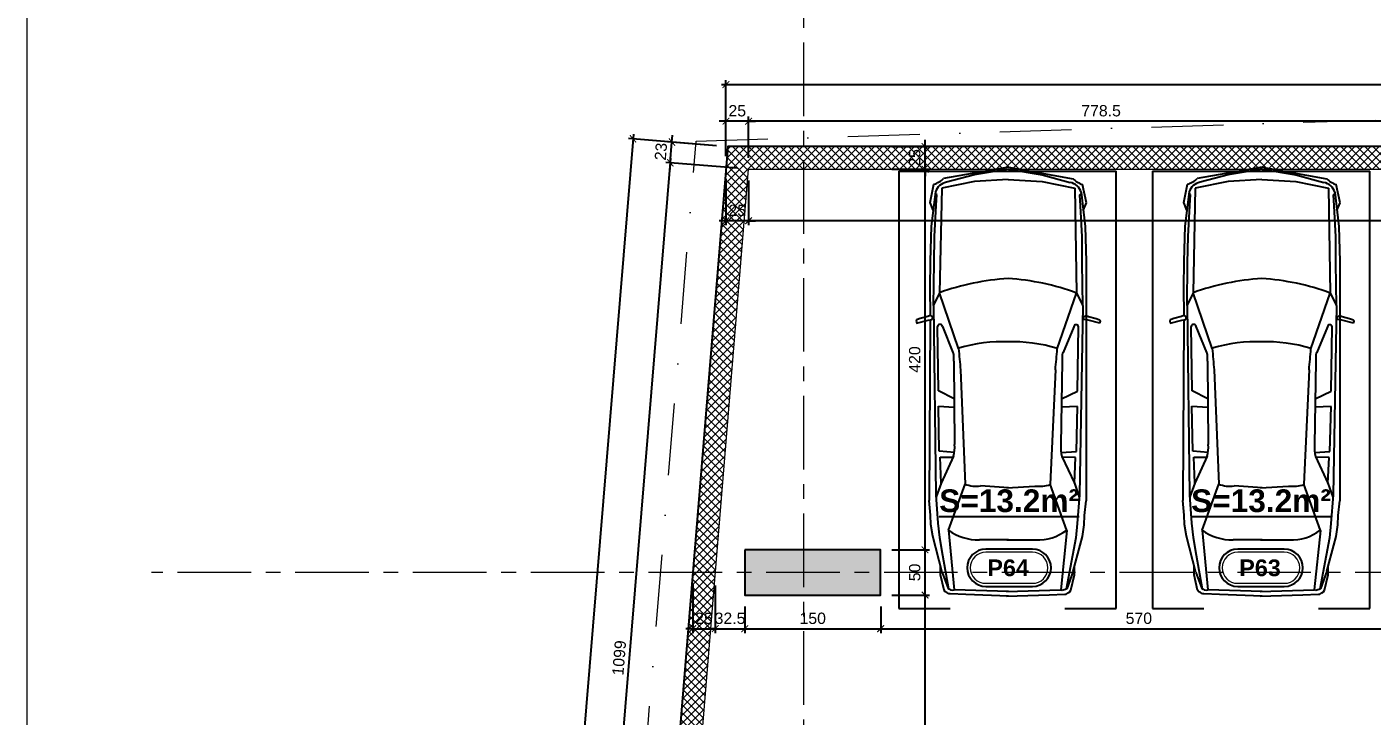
# Model space of a CAD drawing. Header units: centimetres. Extents: x 54080 to 59633, y -55119 to -48218.
# Drawn here: x 54080 to 55565, y -50156 to -49395 of the extents above; entities that cross this region are included whole.
import ezdxf
from ezdxf.enums import TextEntityAlignment as Align

# ---------------------------------------------------------------- set-up
doc = ezdxf.new("R2010")
doc.units = ezdxf.units.CM
doc.header["$LTSCALE"] = 50
doc.header["$MEASUREMENT"] = 0
for name, pattern in [('AXES', [2, 1.25, -0.25, 0.25, -0.25]), ('CACHE', [0.375, 0.25, -0.125]), ('CONTINU', [0]), ('Dot & Dashed', [335.138881, 158.75, -88.194444, 0, -88.194437])]:
    doc.linetypes.add(name, pattern=pattern)
doc.layers.get('0').update_dxf_attribs({"color": 8})
for name, color, linetype in [('AXES', 10, 'AXES'), ('BETON COUPE', 3, 'CONTINU'), ('BETON TRAME', 252, 'Continuous'), ('BORD', 5, 'Continuous'), ('COTE 50ème', 1, 'Continuous'), ('FINI', 251, 'Continuous'), ('PILIER', 7, 'Continuous'), ('TEXTE', 7, 'Continuous')]:
    doc.layers.add(name, color=color, linetype=linetype)
for name, color, linetype, lineweight in [('BETON CACHE', 4, 'CACHE', 5), ('BETON HACHURE', 253, 'Continuous', 13), ('MACONNERIE COUPE', 7, 'Continuous', 30)]:
    doc.layers.add(name, color=color, linetype=linetype, lineweight=lineweight)
doc.layers.add('FMULT', color=150, linetype='Continuous', plot=False)
doc.styles.add('BRMNAMES', font='swisseb.ttf', dxfattribs={"height": 20})
doc.styles.add('RS_TEXT_1.50', font='arial.ttf', dxfattribs={"height": 12.5})
doc.styles.add('RS_TXT_50', font='arial.ttf', dxfattribs={"height": 12.5})
doc.dimstyles.new('RS_50CM_LINEAIRE', dxfattribs={"dimscale": 5, "dimtxt": 12.5, "dimasz": 1.5, "dimexe": 1, "dimexo": 2.5, "dimgap": 1, "dimtad": 1, "dimdec": 1, "dimrnd": 0.5, "dimdsep": 46, "dimtxsty": 'RS_TXT_50', "dimblk1": 'ARCHTICK', "dimblk2": 'ARCHTICK', "dimsah": 1, "dimcen": 2.5, "dimdle": 1, "dimclrt": 4, "dimadec": 0, "dimazin": 2, "dimtfac": 1, "dimtdec": 1, "dimtix": 1, "dimtmove": 2, "dimatfit": 3, "dimfxl": 1, "dimtolj": 1, "dimtzin": 0, "dimarcsym": 0})

# ---------------------------------------------------------------- blocks, each defined once
blk = doc.blocks.new('A$C99aa3423')
at = {"layer": 'AXES', "lineweight": 5, "ltscale": 1.3}
for p, q in [((-1265, 1580), (-1265, -1500)), ((3195, 865), (-1985, 865))]:
    blk.add_line(p, q, dxfattribs=at)
blk = doc.blocks.new('_ArchTick')
at = {"color": 0, "linetype": 'ByBlock', "const_width": 0.15}
blk.add_lwpolyline([(-0.5, -0.5), (0.5, 0.5)], dxfattribs=at)
blk = doc.blocks.new('*D1088')
at = {"layer": 'COTE 50ème', "color": 0, "lineweight": -2, "ltscale": 0.5, "transparency": 16777216}
for p, q in [((55035.2, -50022.4), (55076.7, -50022.4)), ((55071.7, -50652.4), (55071.7, -50017.4)), ((55035.2, -50647.4), (55076.7, -50647.4))]:
    blk.add_line(p, q, dxfattribs=at)
at = {"layer": 'Defpoints', "color": 0, "ltscale": 0.5, "transparency": 16777216}
for p in [(55022.7, -50022.4), (55071.7, -50022.4), (55022.7, -50647.4)]:
    blk.add_point(p, dxfattribs=at)
at = {"layer": 'COTE 50ème', "color": 0, "lineweight": -2, "ltscale": 0.5, "transparency": 16777216, "xscale": 7.5, "yscale": 7.5, "zscale": 7.5}
for p, rotation in [((55071.7, -50022.4), 90), ((55071.7, -50647.4), 270)]:
    blk.add_blockref('_ArchTick', p, dxfattribs=dict(at, rotation=rotation))
at = {"layer": 'COTE 50ème', "color": 4, "ltscale": 0.5, "transparency": 16777216, "insert": (55060.3, -50334.9), "char_height": 12.5, "attachment_point": 5, "rotation": 90, "style": 'RS_TXT_50'}
blk.add_mtext('\\A1;625', dxfattribs=at)
blk = doc.blocks.new('*D1089')
at = {"layer": 'COTE 50ème', "color": 0, "lineweight": -2, "ltscale": 0.5, "transparency": 16777216}
for p, q in [((55071.7, -50027.4), (55071.7, -49967.4)), ((55035.2, -49972.4), (55076.7, -49972.4)), ((55035.2, -50022.4), (55076.7, -50022.4))]:
    blk.add_line(p, q, dxfattribs=at)
at = {"layer": 'Defpoints', "color": 0, "ltscale": 0.5, "transparency": 16777216}
for p in [(55022.7, -49972.4), (55071.7, -49972.4), (55022.7, -50022.4)]:
    blk.add_point(p, dxfattribs=at)
at = {"layer": 'COTE 50ème', "color": 0, "lineweight": -2, "ltscale": 0.5, "transparency": 16777216, "xscale": 7.5, "yscale": 7.5, "zscale": 7.5}
for p, rotation in [((55071.7, -49972.4), 90), ((55071.7, -50022.4), 270)]:
    blk.add_blockref('_ArchTick', p, dxfattribs=dict(at, rotation=rotation))
at = {"layer": 'COTE 50ème', "color": 4, "ltscale": 0.5, "transparency": 16777216, "insert": (55060.3, -49997.4), "char_height": 12.5, "attachment_point": 5, "rotation": 90, "style": 'RS_TXT_50'}
blk.add_mtext('\\A1;50', dxfattribs=at)
blk = doc.blocks.new('*D1090')
at = {"layer": 'COTE 50ème', "color": 0, "lineweight": -2, "ltscale": 0.5, "transparency": 16777216}
for p, q in [((55071.7, -49977.4), (55071.7, -49547.2)), ((55035.2, -49552.2), (55076.7, -49552.2)), ((55035.2, -49972.4), (55076.7, -49972.4))]:
    blk.add_line(p, q, dxfattribs=at)
at = {"layer": 'Defpoints', "color": 0, "ltscale": 0.5, "transparency": 16777216}
for p in [(55022.7, -49552.2), (55071.7, -49552.2), (55022.7, -49972.4)]:
    blk.add_point(p, dxfattribs=at)
at = {"layer": 'COTE 50ème', "color": 0, "lineweight": -2, "ltscale": 0.5, "transparency": 16777216, "xscale": 7.5, "yscale": 7.5, "zscale": 7.5}
for p, rotation in [((55071.7, -49552.2), 90), ((55071.7, -49972.4), 270)]:
    blk.add_blockref('_ArchTick', p, dxfattribs=dict(at, rotation=rotation))
at = {"layer": 'COTE 50ème', "color": 4, "ltscale": 0.5, "transparency": 16777216, "insert": (55060.3, -49762.3), "char_height": 12.5, "attachment_point": 5, "rotation": 90, "style": 'RS_TXT_50'}
blk.add_mtext('\\A1;420', dxfattribs=at)
blk = doc.blocks.new('*D1091')
at = {"layer": 'COTE 50ème', "color": 0, "lineweight": -2, "ltscale": 0.5, "transparency": 16777216}
for p, q in [((55071.7, -49527.2), (55071.7, -49519.7)), ((55035.2, -49527.2), (55076.7, -49527.2)), ((55071.7, -49552.2), (55071.7, -49527.2)), ((55035.2, -49552.2), (55076.7, -49552.2)), ((55071.7, -49552.2), (55071.7, -49559.7))]:
    blk.add_line(p, q, dxfattribs=at)
at = {"layer": 'Defpoints', "color": 0, "ltscale": 0.5, "transparency": 16777216}
for p in [(55022.7, -49527.2), (55071.7, -49527.2), (55022.7, -49552.2)]:
    blk.add_point(p, dxfattribs=at)
at = {"layer": 'COTE 50ème', "color": 0, "lineweight": -2, "ltscale": 0.5, "transparency": 16777216, "xscale": 7.5, "yscale": 7.5, "zscale": 7.5}
for p, rotation in [((55071.7, -49527.2), 270), ((55071.7, -49552.2), 90)]:
    blk.add_blockref('_ArchTick', p, dxfattribs=dict(at, rotation=rotation))
at = {"layer": 'COTE 50ème', "color": 4, "ltscale": 0.5, "transparency": 16777216, "insert": (55060.3, -49539.7), "char_height": 12.5, "attachment_point": 5, "rotation": 90, "style": 'RS_TXT_50'}
blk.add_mtext('\\A1;25', dxfattribs=at)
blk = doc.blocks.new('*D1324')
at = {"layer": 'COTE 50ème', "color": 0, "lineweight": -2, "ltscale": 0.5, "transparency": 16777216}
for p, q in [((54876.9, -49564.7), (54876.9, -49614.1)), ((58497.7, -49564.7), (58497.7, -49614.1)), ((58502.7, -49609.1), (54871.9, -49609.1))]:
    blk.add_line(p, q, dxfattribs=at)
at = {"layer": 'Defpoints', "color": 0, "ltscale": 0.5, "transparency": 16777216}
for p in [(54876.9, -49552.2), (58497.7, -49552.2), (54876.9, -49609.1)]:
    blk.add_point(p, dxfattribs=at)
at = {"layer": 'COTE 50ème', "color": 0, "lineweight": -2, "ltscale": 0.5, "transparency": 16777216, "xscale": 7.5, "yscale": 7.5, "zscale": 7.5, "rotation": 180}
blk.add_blockref('_ArchTick', (54876.9, -49609.1), dxfattribs=at)
at = {"layer": 'COTE 50ème', "color": 0, "lineweight": -2, "ltscale": 0.5, "transparency": 16777216, "xscale": 7.5, "yscale": 7.5, "zscale": 7.5}
blk.add_blockref('_ArchTick', (58497.7, -49609.1), dxfattribs=at)
at = {"layer": 'COTE 50ème', "color": 4, "ltscale": 0.5, "transparency": 16777216, "insert": (56687.3, -49597.7), "char_height": 12.5, "attachment_point": 5, "style": 'RS_TXT_50'}
blk.add_mtext('\\A1;3621', dxfattribs=at)
blk = doc.blocks.new('*D1325')
at = {"layer": 'COTE 50ème', "color": 0, "lineweight": -2, "ltscale": 0.5, "transparency": 16777216}
for p, q in [((54851.9, -49562.7), (54851.9, -49614.1)), ((54876.9, -49564.7), (54876.9, -49614.1)), ((54851.9, -49609.1), (54844.4, -49609.1)), ((54876.9, -49609.1), (54851.9, -49609.1)), ((54876.9, -49609.1), (54884.4, -49609.1))]:
    blk.add_line(p, q, dxfattribs=at)
at = {"layer": 'Defpoints', "color": 0, "ltscale": 0.5, "transparency": 16777216}
for p in [(54851.9, -49550.2), (54876.9, -49552.2), (54851.9, -49609.1)]:
    blk.add_point(p, dxfattribs=at)
at = {"layer": 'COTE 50ème', "color": 0, "lineweight": -2, "ltscale": 0.5, "transparency": 16777216, "xscale": 7.5, "yscale": 7.5, "zscale": 7.5}
blk.add_blockref('_ArchTick', (54851.9, -49609.1), dxfattribs=at)
at = {"layer": 'COTE 50ème', "color": 0, "lineweight": -2, "ltscale": 0.5, "transparency": 16777216, "xscale": 7.5, "yscale": 7.5, "zscale": 7.5, "rotation": 180}
blk.add_blockref('_ArchTick', (54876.9, -49609.1), dxfattribs=at)
at = {"layer": 'COTE 50ème', "color": 4, "ltscale": 0.5, "transparency": 16777216, "insert": (54864.4, -49597.7), "char_height": 12.5, "attachment_point": 5, "style": 'RS_TXT_50'}
blk.add_mtext('\\A1;25', dxfattribs=at)
blk = doc.blocks.new('*D1346')
at = {"layer": 'COTE 50ème', "color": 0, "lineweight": -2, "ltscale": 0.5, "transparency": 16777216}
for p, q in [((54815.2, -50009.9), (54815.2, -50064.5)), ((54840.1, -50011.9), (54840.1, -50064.5)), ((54815.2, -50059.5), (54807.7, -50059.5)), ((54815.2, -50059.5), (54840.1, -50059.5)), ((54840.1, -50059.5), (54847.6, -50059.5))]:
    blk.add_line(p, q, dxfattribs=at)
at = {"layer": 'Defpoints', "color": 0, "ltscale": 0.5, "transparency": 16777216}
for p in [(54815.2, -49997.4), (54840.1, -49999.4), (54840.1, -50059.5)]:
    blk.add_point(p, dxfattribs=at)
at = {"layer": 'COTE 50ème', "color": 0, "lineweight": -2, "ltscale": 0.5, "transparency": 16777216, "xscale": 7.5, "yscale": 7.5, "zscale": 7.5}
blk.add_blockref('_ArchTick', (54815.2, -50059.5), dxfattribs=at)
at = {"layer": 'COTE 50ème', "color": 0, "lineweight": -2, "ltscale": 0.5, "transparency": 16777216, "xscale": 7.5, "yscale": 7.5, "zscale": 7.5, "rotation": 180}
blk.add_blockref('_ArchTick', (54840.1, -50059.5), dxfattribs=at)
at = {"layer": 'COTE 50ème', "color": 4, "ltscale": 0.5, "transparency": 16777216, "insert": (54827.6, -50048.1), "char_height": 12.5, "attachment_point": 5, "style": 'RS_TXT_50'}
blk.add_mtext('\\A1;25', dxfattribs=at)
blk = doc.blocks.new('*D1347')
at = {"layer": 'COTE 50ème', "color": 0, "lineweight": -2, "ltscale": 0.5, "transparency": 16777216}
for p, q in [((54840.1, -50011.9), (54840.1, -50064.5)), ((54872.7, -50034.9), (54872.7, -50064.5)), ((54840.1, -50059.5), (54832.6, -50059.5)), ((54840.1, -50059.5), (54872.7, -50059.5)), ((54872.7, -50059.5), (54880.2, -50059.5))]:
    blk.add_line(p, q, dxfattribs=at)
at = {"layer": 'Defpoints', "color": 0, "ltscale": 0.5, "transparency": 16777216}
for p in [(54840.1, -49999.4), (54872.7, -50022.4), (54872.7, -50059.5)]:
    blk.add_point(p, dxfattribs=at)
at = {"layer": 'COTE 50ème', "color": 0, "lineweight": -2, "ltscale": 0.5, "transparency": 16777216, "xscale": 7.5, "yscale": 7.5, "zscale": 7.5}
blk.add_blockref('_ArchTick', (54840.1, -50059.5), dxfattribs=at)
at = {"layer": 'COTE 50ème', "color": 0, "lineweight": -2, "ltscale": 0.5, "transparency": 16777216, "xscale": 7.5, "yscale": 7.5, "zscale": 7.5, "rotation": 180}
blk.add_blockref('_ArchTick', (54872.7, -50059.5), dxfattribs=at)
at = {"layer": 'COTE 50ème', "color": 4, "ltscale": 0.5, "transparency": 16777216, "insert": (54856.4, -50048.1), "char_height": 12.5, "attachment_point": 5, "style": 'RS_TXT_50'}
blk.add_mtext('\\A1;32.5', dxfattribs=at)
blk = doc.blocks.new('*D1348')
at = {"layer": 'COTE 50ème', "color": 0, "lineweight": -2, "ltscale": 0.5, "transparency": 16777216}
for p, q in [((54872.7, -50034.9), (54872.7, -50064.5)), ((55022.7, -50034.9), (55022.7, -50064.5)), ((54867.7, -50059.5), (55027.7, -50059.5))]:
    blk.add_line(p, q, dxfattribs=at)
at = {"layer": 'Defpoints', "color": 0, "ltscale": 0.5, "transparency": 16777216}
for p in [(54872.7, -50022.4), (55022.7, -50022.4), (55022.7, -50059.5)]:
    blk.add_point(p, dxfattribs=at)
at = {"layer": 'COTE 50ème', "color": 0, "lineweight": -2, "ltscale": 0.5, "transparency": 16777216, "xscale": 7.5, "yscale": 7.5, "zscale": 7.5, "rotation": 180}
blk.add_blockref('_ArchTick', (54872.7, -50059.5), dxfattribs=at)
at = {"layer": 'COTE 50ème', "color": 0, "lineweight": -2, "ltscale": 0.5, "transparency": 16777216, "xscale": 7.5, "yscale": 7.5, "zscale": 7.5}
blk.add_blockref('_ArchTick', (55022.7, -50059.5), dxfattribs=at)
at = {"layer": 'COTE 50ème', "color": 4, "ltscale": 0.5, "transparency": 16777216, "insert": (54947.7, -50048.1), "char_height": 12.5, "attachment_point": 5, "style": 'RS_TXT_50'}
blk.add_mtext('\\A1;150', dxfattribs=at)
blk = doc.blocks.new('*D1349')
at = {"layer": 'COTE 50ème', "color": 0, "lineweight": -2, "ltscale": 0.5, "transparency": 16777216}
for p, q in [((55022.7, -50034.9), (55022.7, -50064.5)), ((55592.7, -50034.9), (55592.7, -50064.5)), ((55017.7, -50059.5), (55597.7, -50059.5))]:
    blk.add_line(p, q, dxfattribs=at)
at = {"layer": 'Defpoints', "color": 0, "ltscale": 0.5, "transparency": 16777216}
for p in [(55022.7, -50022.4), (55592.7, -50022.4), (55592.7, -50059.5)]:
    blk.add_point(p, dxfattribs=at)
at = {"layer": 'COTE 50ème', "color": 0, "lineweight": -2, "ltscale": 0.5, "transparency": 16777216, "xscale": 7.5, "yscale": 7.5, "zscale": 7.5, "rotation": 180}
blk.add_blockref('_ArchTick', (55022.7, -50059.5), dxfattribs=at)
at = {"layer": 'COTE 50ème', "color": 0, "lineweight": -2, "ltscale": 0.5, "transparency": 16777216, "xscale": 7.5, "yscale": 7.5, "zscale": 7.5}
blk.add_blockref('_ArchTick', (55592.7, -50059.5), dxfattribs=at)
at = {"layer": 'COTE 50ème', "color": 4, "ltscale": 0.5, "transparency": 16777216, "insert": (55307.7, -50048.1), "char_height": 12.5, "attachment_point": 5, "style": 'RS_TXT_50'}
blk.add_mtext('\\A1;570', dxfattribs=at)
blk = doc.blocks.new('*D1370')
at = {"layer": 'COTE 50ème', "color": 0, "lineweight": -2, "ltscale": 0.5, "transparency": 16777216}
for p, q in [((55660.2, -49499.1), (54871.9, -49499.1)), ((54876.9, -49539.7), (54876.9, -49494.1)), ((55655.2, -49539.7), (55655.2, -49494.1))]:
    blk.add_line(p, q, dxfattribs=at)
at = {"layer": 'Defpoints', "color": 0, "ltscale": 0.5, "transparency": 16777216}
for p in [(54876.9, -49499.1), (54876.9, -49552.2), (55655.2, -49552.2)]:
    blk.add_point(p, dxfattribs=at)
at = {"layer": 'COTE 50ème', "color": 0, "lineweight": -2, "ltscale": 0.5, "transparency": 16777216, "xscale": 7.5, "yscale": 7.5, "zscale": 7.5, "rotation": 180}
blk.add_blockref('_ArchTick', (54876.9, -49499.1), dxfattribs=at)
at = {"layer": 'COTE 50ème', "color": 0, "lineweight": -2, "ltscale": 0.5, "transparency": 16777216, "xscale": 7.5, "yscale": 7.5, "zscale": 7.5}
blk.add_blockref('_ArchTick', (55655.2, -49499.1), dxfattribs=at)
at = {"layer": 'COTE 50ème', "color": 4, "ltscale": 0.5, "transparency": 16777216, "insert": (55266, -49487.7), "char_height": 12.5, "attachment_point": 5, "style": 'RS_TXT_50'}
blk.add_mtext('\\A1;778.5', dxfattribs=at)
blk = doc.blocks.new('*D1371')
at = {"layer": 'COTE 50ème', "color": 0, "lineweight": -2, "ltscale": 0.5, "transparency": 16777216}
for p, q in [((54851.9, -49499.1), (54844.4, -49499.1)), ((54851.9, -49537.7), (54851.9, -49494.1)), ((54876.9, -49499.1), (54851.9, -49499.1)), ((54876.9, -49539.7), (54876.9, -49494.1)), ((54876.9, -49499.1), (54884.4, -49499.1))]:
    blk.add_line(p, q, dxfattribs=at)
at = {"layer": 'Defpoints', "color": 0, "ltscale": 0.5, "transparency": 16777216}
for p in [(54851.9, -49499.1), (54851.9, -49550.2), (54876.9, -49552.2)]:
    blk.add_point(p, dxfattribs=at)
at = {"layer": 'COTE 50ème', "color": 0, "lineweight": -2, "ltscale": 0.5, "transparency": 16777216, "xscale": 7.5, "yscale": 7.5, "zscale": 7.5}
blk.add_blockref('_ArchTick', (54851.9, -49499.1), dxfattribs=at)
at = {"layer": 'COTE 50ème', "color": 0, "lineweight": -2, "ltscale": 0.5, "transparency": 16777216, "xscale": 7.5, "yscale": 7.5, "zscale": 7.5, "rotation": 180}
blk.add_blockref('_ArchTick', (54876.9, -49499.1), dxfattribs=at)
at = {"layer": 'COTE 50ème', "color": 4, "ltscale": 0.5, "transparency": 16777216, "insert": (54864.4, -49487.7), "char_height": 12.5, "attachment_point": 5, "style": 'RS_TXT_50'}
blk.add_mtext('\\A1;25', dxfattribs=at)
blk = doc.blocks.new('*D1372')
at = {"layer": 'COTE 50ème', "color": 0, "lineweight": -2, "ltscale": 0.5, "transparency": 16777216}
for p, q in [((54846.9, -49458.7), (59047.7, -49458.7)), ((54851.9, -49514.7), (54851.9, -49453.7)), ((59042.7, -49514.7), (59042.7, -49453.7))]:
    blk.add_line(p, q, dxfattribs=at)
at = {"layer": 'Defpoints', "color": 0, "ltscale": 0.5, "transparency": 16777216}
for p in [(59042.7, -49458.7), (54851.9, -49527.2), (59042.7, -49527.2)]:
    blk.add_point(p, dxfattribs=at)
at = {"layer": 'COTE 50ème', "color": 0, "lineweight": -2, "ltscale": 0.5, "transparency": 16777216, "xscale": 7.5, "yscale": 7.5, "zscale": 7.5, "rotation": 180}
blk.add_blockref('_ArchTick', (54851.9, -49458.7), dxfattribs=at)
at = {"layer": 'COTE 50ème', "color": 0, "lineweight": -2, "ltscale": 0.5, "transparency": 16777216, "xscale": 7.5, "yscale": 7.5, "zscale": 7.5}
blk.add_blockref('_ArchTick', (59042.7, -49458.7), dxfattribs=at)
at = {"layer": 'COTE 50ème', "color": 4, "ltscale": 0.5, "transparency": 16777216, "insert": (56947.3, -49447.4), "char_height": 12.5, "attachment_point": 5, "style": 'RS_TXT_50'}
blk.add_mtext('\\A1;4190.5', dxfattribs=at)
blk = doc.blocks.new('*D1401')
at = {"layer": 'COTE 50ème', "color": 0, "lineweight": -2, "ltscale": 0.5, "transparency": 16777216}
for p, q in [((54700, -50645.2), (54790.9, -49540.1)), ((54864.4, -49551.2), (54785.5, -49544.7)), ((54774.4, -50646.3), (54695.5, -50639.9))]:
    blk.add_line(p, q, dxfattribs=at)
at = {"layer": 'Defpoints', "color": 0, "ltscale": 0.5, "transparency": 16777216}
for p in [(54790.5, -49545.1), (54876.9, -49552.2), (54786.9, -50647.4)]:
    blk.add_point(p, dxfattribs=at)
at = {"layer": 'COTE 50ème', "color": 0, "lineweight": -2, "ltscale": 0.5, "transparency": 16777216, "xscale": 7.5, "yscale": 7.5, "zscale": 7.5}
for p, rotation in [((54790.5, -49545.1), 85.3016788699088), ((54700.5, -50640.3), 265.3016788699088)]:
    blk.add_blockref('_ArchTick', p, dxfattribs=dict(at, rotation=rotation))
at = {"layer": 'COTE 50ème', "color": 4, "ltscale": 0.5, "transparency": 16777216, "insert": (54734.1, -50091.8), "char_height": 12.5, "attachment_point": 5, "rotation": 85.3017, "style": 'RS_TXT_50'}
blk.add_mtext('\\A1;1099', dxfattribs=at)
blk = doc.blocks.new('*D1402')
at = {"layer": 'COTE 50ème', "color": 0, "lineweight": -2, "ltscale": 0.5, "transparency": 16777216}
for p, q in [((54841.4, -49526.2), (54787.4, -49521.8)), ((54790.5, -49545.1), (54792.3, -49522.2)), ((54792.3, -49522.2), (54793, -49514.7)), ((54864.4, -49551.2), (54785.5, -49544.7)), ((54790.5, -49545.1), (54789.8, -49552.6))]:
    blk.add_line(p, q, dxfattribs=at)
at = {"layer": 'Defpoints', "color": 0, "ltscale": 0.5, "transparency": 16777216}
for p in [(54792.3, -49522.2), (54853.8, -49527.2), (54876.9, -49552.2)]:
    blk.add_point(p, dxfattribs=at)
at = {"layer": 'COTE 50ème', "color": 0, "lineweight": -2, "ltscale": 0.5, "transparency": 16777216, "xscale": 7.5, "yscale": 7.5, "zscale": 7.5}
for p, rotation in [((54792.3, -49522.2), 265.3016788699088), ((54790.5, -49545.1), 85.30167886990876)]:
    blk.add_blockref('_ArchTick', p, dxfattribs=dict(at, rotation=rotation))
at = {"layer": 'COTE 50ème', "color": 4, "ltscale": 0.5, "transparency": 16777216, "insert": (54780.1, -49532.7), "char_height": 12.5, "attachment_point": 5, "rotation": 85.3017, "style": 'RS_TXT_50'}
blk.add_mtext('\\A1;23', dxfattribs=at)
blk = doc.blocks.new('*D1403')
at = {"layer": 'COTE 50ème', "color": 0, "lineweight": -2, "ltscale": 0.5, "transparency": 16777216}
for p, q in [((54749.7, -49513.6), (54359.6, -54260.3)), ((54841.4, -49526.2), (54744.3, -49518.2)), ((54452.1, -54262.9), (54355.1, -54254.9))]:
    blk.add_line(p, q, dxfattribs=at)
at = {"layer": 'Defpoints', "color": 0, "ltscale": 0.5, "transparency": 16777216}
for p in [(54853.8, -49527.2), (54360, -54255.3), (54464.5, -54263.9)]:
    blk.add_point(p, dxfattribs=at)
at = {"layer": 'COTE 50ème', "color": 0, "lineweight": -2, "ltscale": 0.5, "transparency": 16777216, "xscale": 7.5, "yscale": 7.5, "zscale": 7.5}
for p, rotation in [((54749.3, -49518.6), 85.30167751912303), ((54360, -54255.3), 265.301677519123)]:
    blk.add_blockref('_ArchTick', p, dxfattribs=dict(at, rotation=rotation))
at = {"layer": 'COTE 50ème', "color": 4, "ltscale": 0.5, "transparency": 16777216, "insert": (54543.3, -51886), "char_height": 12.5, "attachment_point": 5, "rotation": 85.3017, "style": 'RS_TXT_50'}
blk.add_mtext('\\A1;4752.5', dxfattribs=at)
blk = doc.blocks.new('PILIER')
at = {"color": 252}
blk.add_lwpolyline([(1.563, 1.2), (-1.437, 1.2, 1), (-1.437, -1.2), (1.563, -1.2, 1), (1.563, 1.2, -1)], format="xyb", dxfattribs=at)
at = {"color": 10, "lineweight": 20}
blk.add_lwpolyline([(1.563, 1), (-1.437, 1, 1), (-1.437, -1), (1.563, -1, 1)], format="xyb", close=True, dxfattribs=at)
at = {"color": 7, "style": 'BRMNAMES'}
blk.add_attdef('PILIER_TEXTE', text='', height=1.076, dxfattribs=at).set_placement((0, 0), align=Align.MIDDLE_CENTER)

msp = doc.modelspace()

# ---------------------------------------------------------------- hatches: boundary and pattern name
at = {"layer": 'BETON HACHURE', "transparency": 33554585}
h = msp.add_hatch(dxfattribs=at)
h.set_pattern_fill('ANSI37', color=256, scale=50, angle=270, style=0)
h.set_pattern_definition([(315, (861.459, 19655.393), (4.4194174, 4.4194174), []), (45, (861.459, 19655.393), (-4.4194174, 4.4194174), [])])
h.paths.add_polyline_path([(56357.67, -51847.22), (56382.67, -51847.22), (56382.67, -52172.22), (56357.67, -52172.22)], flags=0)
h.paths.add_polyline_path([(56357.67, -51847.22), (56382.67, -51847.22), (56382.67, -52172.22), (56357.67, -52172.22)], flags=0)
h.paths.add_polyline_path([(58537.67, -51987.36), (58537.67, -52037.36), (58617.67, -52037.36), (58617.67, -51987.36)], flags=0)
h.paths.add_polyline_path([(58157.67, -51987.36), (58157.67, -52037.36), (58237.67, -52037.36), (58237.67, -51987.36)], flags=0)
edge = h.paths.add_edge_path(flags=0)
edge.add_arc((58197.67, -50672.36), 40, 0, 360)
edge = h.paths.add_edge_path(flags=0)
edge.add_arc((58197.67, -49997.36), 40, 0, 360)
edge = h.paths.add_edge_path(flags=0)
edge.add_arc((58197.67, -51272.36), 40, 0, 360)
h.paths.add_polyline_path([(59277.67, -49527.22), (54853.83, -49527.22), (54464.54, -54263.92), (59277.59, -54736.58), (59277.67, -54713.51)])
edge = h.paths.add_edge_path(flags=0)
edge.add_arc((58197.67, -51272.36), 40, 0, 360)
h.paths.add_polyline_path([(56982.67, -49552.22), (56982.67, -49972.36), (57007.67, -49972.36), (57007.67, -49552.22), (58577.68, -49552.22), (58577.67, -50022.36), (58617.67, -50022.36), (58617.67, -49552.22), (59247.67, -49552.22), (59247.67, -51282.36), (58617.67, -51282.36), (58617.67, -50647.36), (58577.67, -50647.36), (58577.67, -51312.36), (59247.67, -51312.36), (59247.67, -52057.36), (58577.67, -52057.36), (58577.67, -53447.36), (58617.67, -53447.36), (58617.67, -52087.36), (59247.67, -52087.36), (59247.67, -54709.01), (58245.17, -54610.07), (58245.17, -54122.36), (58220.17, -54122.36), (58220.17, -54607.62), (56915.17, -54479.46), (56915.17, -54122.36), (56890.17, -54122.36), (56890.17, -54477.01), (55702.67, -54360.39), (55702.67, -54122.36), (55652.67, -54122.36), (55652.67, -54355.48), (54491.47, -54241.45), (54666.86, -52107.36), (54872.67, -52107.36), (54872.67, -52057.36), (54670.97, -52057.36), (54672.82, -52037.36), (54872.67, -52037.36), (54872.67, -51987.36), (54676.72, -51987.36), (54733.43, -51297.36), (54872.67, -51297.36), (54872.67, -51247.36), (54737.54, -51247.36), (54782.74, -50697.36), (54872.67, -50697.36), (54872.67, -50647.36), (54786.85, -50647.36), (54876.86, -49552.22), (55655.17, -49552.22), (55655.17, -49972.36), (55680.17, -49972.36), (55680.17, -49552.22)], flags=16)
h.paths.add_polyline_path([(58157.67, -51232.36), (58157.67, -51312.36), (58237.67, -51312.36), (58237.67, -51232.36)], flags=0)
at = {"layer": 'BETON TRAME', "transparency": 33554559}
h = msp.add_hatch(color=256, dxfattribs=at)
h.dxf.hatch_style = 1
h.paths.add_polyline_path([(55742.67, -51297.36), (55707.67, -51297.36), (55707.67, -50647.36), (55742.67, -50647.36), (55742.67, -50822.36), (56202.67, -50822.36), (56202.67, -50647.36), (56237.67, -50647.36), (56237.67, -51297.36), (56202.67, -51297.36), (56202.67, -50862.36), (55992.67, -50862.36), (55992.67, -51192.36), (55952.67, -51192.36), (55952.67, -50862.36), (55742.67, -50862.36)])
h.paths.add_polyline_path([(54872.67, -49972.36), (54872.67, -50022.36), (55022.67, -50022.36), (55022.67, -49972.36)])
h.paths.add_polyline_path([(55592.67, -49972.36), (55592.67, -50022.36), (55742.67, -50022.36), (55742.67, -49972.36)])
h.paths.add_polyline_path([(56202.67, -49972.36), (56202.67, -50022.36), (56352.67, -50022.36), (56352.67, -49972.36)])
h.paths.add_polyline_path([(56922.67, -49972.36), (56922.67, -50022.36), (57072.67, -50022.36), (57072.67, -49972.36)])
h.paths.add_polyline_path([(56922.67, -50647.36), (56922.67, -50697.36), (57072.67, -50697.36), (57072.67, -50647.36)])
h.paths.add_polyline_path([(54872.67, -50647.36), (54872.67, -50697.36), (55022.67, -50697.36), (55022.67, -50647.36)])
h.paths.add_polyline_path([(54872.67, -51247.36), (54872.67, -51297.36), (55022.67, -51297.36), (55022.67, -51247.36)])
h.paths.add_polyline_path([(56922.67, -51247.36), (56922.67, -51297.36), (57072.67, -51297.36), (57072.67, -51247.36)])
h.paths.add_polyline_path([(56922.67, -51987.36), (56922.67, -52037.36), (57072.67, -52037.36), (57072.67, -51987.36)])
h.paths.add_polyline_path([(55022.67, -52037.36), (55022.67, -51987.36), (54872.67, -51987.36), (54872.67, -52037.36)])
h.paths.add_polyline_path([(55687.67, -51987.36), (55687.67, -52037.36), (55812.67, -52037.36), (55812.67, -51987.36)])
h.paths.add_polyline_path([(56132.67, -51987.36), (56132.67, -52037.36), (56257.67, -52037.36), (56257.67, -51987.36)])
h.paths.add_polyline_path([(56107.67, -52037.36), (56132.67, -52037.36), (56132.67, -51532.36), (56107.67, -51532.36)])
h.paths.add_polyline_path([(55812.67, -52037.36), (55837.67, -52037.36), (55837.67, -51532.36), (55812.67, -51532.36)])

# ---------------------------------------------------------------- linework, layer by layer
at = {"layer": 'BETON CACHE', "color": 232, "linetype": 'Dot & Dashed', "ltscale": 0.01}
msp.add_lwpolyline([(59078.3, -54847.46), (57765.06, -54807.71), (54417.81, -54401.92), (54818.91, -49521.26), (58468.18, -49407.74), (59057.59, -49414.31)], close=True, dxfattribs=at)
at = {"layer": 'BETON COUPE', "lineweight": 5}
msp.add_lwpolyline([(59277.67, -49527.22), (54853.83, -49527.22), (54464.54, -54263.92), (59277.59, -54736.58), (59277.67, -54713.51)], close=True, dxfattribs=at)
msp.add_lwpolyline([(54872.67, -51297.36), (54872.67, -51247.36), (54737.54, -51247.36), (54782.74, -50697.36), (54872.67, -50697.36), (54872.67, -50647.36), (54786.85, -50647.36), (54876.86, -49552.22), (55655.17, -49552.22), (55655.17, -49972.36), (55680.17, -49972.36), (55680.17, -49552.22), (56982.67, -49552.22), (56982.67, -49972.36), (57007.67, -49972.36), (57007.67, -49552.22), (58577.68, -49552.22), (58577.66, -50022.36), (58617.67, -50022.36), (58617.67, -49552.22), (59247.67, -49552.22), (59247.67, -51282.36)], dxfattribs=at)
at = {"layer": 'BETON COUPE'}
msp.add_lwpolyline([(54872.67, -49972.36), (54872.67, -50022.36), (55022.67, -50022.36), (55022.67, -49972.36)], close=True, dxfattribs=at)
at = {"layer": 'BORD'}
msp.add_lwpolyline([(59277.67, -54713.51), (59277.67, -49527.22), (54853.83, -49527.22), (54464.54, -54263.92), (59277.59, -54736.58)], close=True, dxfattribs=at)
at = {"layer": 'FINI'}
for p, q in [((55163.65, -49550.1), (55092.18, -49562.38)), ((55163.65, -49550.1), (55235.07, -49562.67)), ((55443.65, -49550.1), (55372.18, -49562.38)), ((55443.65, -49550.1), (55515.07, -49562.67)), ((55042.67, -49554.2), (55282.67, -49554.2)), ((55042.67, -49554.2), (55042.67, -50037.36)), ((55126.12, -49565.63), (55090.04, -49572.98)), ((55126.14, -49558.21), (55095.36, -49566.63)), ((55163.62, -49563.68), (55126.12, -49565.63)), ((55163.65, -49552.2), (55126.14, -49558.21)), ((55163.62, -49563.68), (55201.12, -49565.79)), ((55163.65, -49552.2), (55201.13, -49558.36)), ((55201.12, -49565.79), (55237.17, -49573.29)), ((55201.13, -49558.36), (55231.88, -49566.91)), ((55282.67, -50037.36), (55282.67, -49554.2)), ((55322.67, -49554.2), (55562.67, -49554.2)), ((55322.67, -49554.2), (55322.67, -50037.36)), ((55406.12, -49565.63), (55370.04, -49572.98)), ((55406.14, -49558.21), (55375.36, -49566.63)), ((55443.62, -49563.68), (55406.12, -49565.63)), ((55443.65, -49552.2), (55406.14, -49558.21)), ((55443.62, -49563.68), (55481.12, -49565.79)), ((55443.65, -49552.2), (55481.13, -49558.36)), ((55481.12, -49565.79), (55517.17, -49573.29)), ((55481.13, -49558.36), (55511.88, -49566.91)), ((55562.67, -50037.36), (55562.67, -49554.2)), ((55077.28, -49588.87), (55081.56, -49568.72)), ((55083.21, -49577.27), (55078.52, -49615.15)), ((55084.54, -49580.03), (55082.97, -49579.22)), ((55083.9, -49592.37), (55084.54, -49580.03)), ((55090.04, -49572.98), (55087.68, -49688.61)), ((55237.17, -49573.29), (55239.05, -49688.92)), ((55242.64, -49580.36), (55244.21, -49579.55)), ((55243.23, -49592.7), (55242.64, -49580.36)), ((55243.98, -49577.6), (55248.51, -49615.5)), ((55249.86, -49589.22), (55245.66, -49569.06)), ((55357.28, -49588.87), (55361.56, -49568.72)), ((55363.21, -49577.27), (55358.52, -49615.15)), ((55364.54, -49580.03), (55362.97, -49579.22)), ((55363.9, -49592.37), (55364.54, -49580.03)), ((55370.04, -49572.98), (55367.68, -49688.61)), ((55517.17, -49573.29), (55519.05, -49688.92)), ((55522.64, -49580.36), (55524.21, -49579.55)), ((55523.23, -49592.7), (55522.64, -49580.36)), ((55523.98, -49577.6), (55528.51, -49615.5)), ((55529.86, -49589.22), (55525.66, -49569.06)), ((55080.71, -49597.5), (55077.28, -49588.87)), ((55082.01, -49626.64), (55083.9, -49592.37)), ((55244.98, -49626.97), (55243.23, -49592.7)), ((55246.4, -49597.84), (55249.86, -49589.22)), ((55360.71, -49597.5), (55357.28, -49588.87)), ((55362.01, -49626.64), (55363.9, -49592.37)), ((55524.98, -49626.97), (55523.23, -49592.7)), ((55526.4, -49597.84), (55529.86, -49589.22)), ((55078.52, -49615.15), (55077.49, -49653.55)), ((55248.51, -49615.5), (55249.38, -49653.9)), ((55358.52, -49615.15), (55357.49, -49653.55)), ((55528.51, -49615.5), (55529.38, -49653.9)), ((55081.58, -49655.44), (55082.01, -49626.64)), ((55245.29, -49655.77), (55244.98, -49626.97)), ((55361.58, -49655.44), (55362.01, -49626.64)), ((55525.29, -49655.77), (55524.98, -49626.97)), ((55077.49, -49653.55), (55077.05, -49683.26)), ((55080.87, -49702.52), (55081.58, -49655.44)), ((55245.8, -49702.87), (55245.29, -49655.77)), ((55249.38, -49653.9), (55249.71, -49683.62)), ((55357.49, -49653.55), (55357.05, -49683.26)), ((55360.87, -49702.52), (55361.58, -49655.44)), ((55525.8, -49702.87), (55525.29, -49655.77)), ((55529.38, -49653.9), (55529.71, -49683.62)), ((55077.05, -49683.26), (55077.37, -49713.87)), ((55249.71, -49683.62), (55249.51, -49918.19)), ((55357.05, -49683.26), (55357.37, -49713.87)), ((55529.71, -49683.62), (55529.51, -49918.19)), ((55087.68, -49688.61), (55080.88, -49702.14)), ((55108.77, -49750.18), (55087.68, -49688.61)), ((55217.71, -49750.4), (55239.05, -49688.92)), ((55239.05, -49688.92), (55245.8, -49702.48)), ((55367.68, -49688.61), (55360.88, -49702.14)), ((55388.77, -49750.18), (55367.68, -49688.61)), ((55497.71, -49750.4), (55519.05, -49688.92)), ((55519.05, -49688.92), (55525.8, -49702.48)), ((55074.6, -49714.81), (55066.39, -49717.19)), ((55077.33, -49713.87), (55074.6, -49714.81)), ((55080.09, -49715.21), (55077.33, -49713.87)), ((55080.1, -49716.12), (55080.09, -49715.21)), ((55080.87, -49702.52), (55083.68, -49911.54)), ((55245.8, -49702.87), (55242.13, -49911.87)), ((55246.7, -49716.12), (55246.71, -49715.21)), ((55246.71, -49715.21), (55249.47, -49713.87)), ((55249.47, -49713.87), (55252.2, -49714.81)), ((55252.2, -49714.81), (55260.4, -49717.19)), ((55354.6, -49714.81), (55346.39, -49717.19)), ((55357.33, -49713.87), (55354.6, -49714.81)), ((55360.09, -49715.21), (55357.33, -49713.87)), ((55360.1, -49716.12), (55360.09, -49715.21)), ((55360.87, -49702.52), (55363.68, -49911.54)), ((55525.8, -49702.87), (55522.13, -49911.87)), ((55526.7, -49716.12), (55526.71, -49715.21)), ((55526.71, -49715.21), (55529.47, -49713.87)), ((55529.47, -49713.87), (55532.2, -49714.81)), ((55532.2, -49714.81), (55540.4, -49717.19)), ((55062.29, -49718.6), (55061.85, -49719.98)), ((55061.85, -49719.98), (55062.44, -49722.23)), ((55063.2, -49718.13), (55062.29, -49718.6)), ((55062.33, -49722.26), (55075.1, -49718.92)), ((55066.39, -49717.19), (55063.2, -49718.13)), ((55075.1, -49718.92), (55079.66, -49717.96)), ((55077.42, -49718.93), (55076.27, -49917.83)), ((55077.42, -49718.43), (55077.42, -49718.93)), ((55079.66, -49717.96), (55080.1, -49716.12)), ((55086.39, -49796.81), (55085.48, -49725.73)), ((55090.78, -49725.74), (55102.39, -49754.41)), ((55235.79, -49726.04), (55224.06, -49754.66)), ((55239.89, -49797.13), (55241.1, -49726.05)), ((55247.14, -49717.96), (55246.7, -49716.12)), ((55251.7, -49718.92), (55247.14, -49717.96)), ((55249.38, -49718.43), (55249.37, -49718.93)), ((55264.46, -49722.26), (55251.7, -49718.92)), ((55260.4, -49717.19), (55263.59, -49718.13)), ((55263.59, -49718.13), (55264.5, -49718.6)), ((55264.95, -49719.98), (55264.36, -49722.23)), ((55264.5, -49718.6), (55264.95, -49719.98)), ((55342.29, -49718.6), (55341.85, -49719.98)), ((55341.85, -49719.98), (55342.44, -49722.23)), ((55343.2, -49718.13), (55342.29, -49718.6)), ((55342.33, -49722.26), (55355.1, -49718.92)), ((55346.39, -49717.19), (55343.2, -49718.13)), ((55355.1, -49718.92), (55359.66, -49717.96)), ((55357.42, -49718.93), (55356.27, -49917.83)), ((55357.42, -49718.43), (55357.42, -49718.93)), ((55359.66, -49717.96), (55360.1, -49716.12)), ((55366.39, -49796.81), (55365.48, -49725.73)), ((55370.78, -49725.74), (55382.39, -49754.41)), ((55515.79, -49726.04), (55504.06, -49754.66)), ((55519.89, -49797.13), (55521.1, -49726.05)), ((55527.14, -49717.96), (55526.7, -49716.12)), ((55531.7, -49718.92), (55527.14, -49717.96)), ((55529.38, -49718.43), (55529.37, -49718.93)), ((55544.46, -49722.26), (55531.7, -49718.92)), ((55540.4, -49717.19), (55543.59, -49718.13)), ((55543.59, -49718.13), (55544.5, -49718.6)), ((55544.95, -49719.98), (55544.36, -49722.23)), ((55544.5, -49718.6), (55544.95, -49719.98)), ((55103.44, -49763.96), (55104.3, -49856.25)), ((55110.84, -49773.52), (55115.88, -49899.77)), ((55215.54, -49773.74), (55209.97, -49899.96)), ((55222.98, -49764.21), (55221.73, -49856.5)), ((55383.44, -49763.96), (55384.3, -49856.25)), ((55390.84, -49773.52), (55395.88, -49899.77)), ((55495.54, -49773.74), (55489.97, -49899.96)), ((55502.98, -49764.21), (55501.73, -49856.5)), ((55103.83, -49805.57), (55086.39, -49796.81)), ((55222.42, -49805.82), (55239.89, -49797.13)), ((55383.83, -49805.57), (55366.39, -49796.81)), ((55502.42, -49805.82), (55519.89, -49797.13)), ((55087.32, -49863.64), (55086.36, -49813.78)), ((55086.36, -49813.78), (55103.91, -49814.85)), ((55239.85, -49814.1), (55222.29, -49815.1)), ((55238.69, -49863.96), (55239.85, -49814.1)), ((55367.32, -49863.64), (55366.36, -49813.78)), ((55366.36, -49813.78), (55383.91, -49814.85)), ((55519.85, -49814.1), (55502.29, -49815.1)), ((55518.69, -49863.96), (55519.85, -49814.1)), ((55104.09, -49864.88), (55087.32, -49863.64)), ((55384.09, -49864.88), (55367.32, -49863.64)), ((55089.37, -49898.65), (55088.36, -49870.01)), ((55088.36, -49870.01), (55102.72, -49870.04)), ((55103.22, -49868.98), (55089.37, -49898.65)), ((55221.91, -49865.12), (55238.69, -49863.96)), ((55222.76, -49869.23), (55236.49, -49898.96)), ((55237.61, -49870.32), (55223.38, -49870.29)), ((55236.49, -49898.96), (55237.61, -49870.32)), ((55369.37, -49898.65), (55368.36, -49870.01)), ((55368.36, -49870.01), (55382.72, -49870.04)), ((55383.22, -49868.98), (55369.37, -49898.65)), ((55501.91, -49865.12), (55518.69, -49863.96)), ((55502.76, -49869.23), (55516.49, -49898.96)), ((55517.61, -49870.32), (55503.38, -49870.29)), ((55516.49, -49898.96), (55517.61, -49870.32)), ((55089.37, -49898.65), (55083.86, -49914.04)), ((55097.54, -49950.78), (55115.88, -49899.77)), ((55163.92, -49903.87), (55132.85, -49901.93)), ((55161.92, -49903.87), (55192.99, -49902.05)), ((55228.1, -49951.05), (55209.97, -49899.96)), ((55236.49, -49898.96), (55241.94, -49914.37)), ((55369.37, -49898.65), (55363.86, -49914.04)), ((55377.54, -49950.78), (55395.88, -49899.77)), ((55443.92, -49903.87), (55412.85, -49901.93)), ((55441.92, -49903.87), (55472.99, -49902.05)), ((55508.1, -49951.05), (55489.97, -49899.96)), ((55516.49, -49898.96), (55521.94, -49914.37)), ((55077.85, -49934.31), (55076.27, -49917.83)), ((55083.68, -49911.54), (55085.95, -49943.12)), ((55242.13, -49911.87), (55239.73, -49943.44)), ((55247.86, -49934.67), (55249.51, -49918.19)), ((55357.85, -49934.31), (55356.27, -49917.83)), ((55363.68, -49911.54), (55365.95, -49943.12)), ((55522.13, -49911.87), (55519.73, -49943.44)), ((55527.86, -49934.67), (55529.51, -49918.19)), ((55078.16, -49944.38), (55077.85, -49934.31)), ((55247.51, -49944.73), (55247.86, -49934.67)), ((55358.16, -49944.38), (55357.85, -49934.31)), ((55527.51, -49944.73), (55527.86, -49934.67)), ((55080.25, -49957.21), (55078.16, -49944.38)), ((55085.95, -49943.12), (55087.55, -49958.69)), ((55097.53, -49950.64), (55103.97, -50016.44)), ((55228.11, -49950.91), (55221.4, -50016.68)), ((55239.73, -49943.44), (55238.07, -49959.01)), ((55245.37, -49957.56), (55247.51, -49944.73)), ((55360.25, -49957.21), (55358.16, -49944.38)), ((55365.95, -49943.12), (55367.55, -49958.69)), ((55377.53, -49950.64), (55383.97, -50016.44)), ((55508.11, -49950.91), (55501.4, -50016.68)), ((55519.73, -49943.44), (55518.07, -49959.01)), ((55525.37, -49957.56), (55527.51, -49944.73)), ((55090.62, -49997.61), (55080.25, -49957.21)), ((55087.55, -49958.69), (55090.91, -49978.41)), ((55163.78, -49961.4), (55131.67, -49961.33)), ((55161.82, -49961.39), (55193.93, -49961.46)), ((55238.07, -49959.01), (55234.62, -49978.7)), ((55235.27, -49996.07), (55245.37, -49957.56)), ((55370.62, -49997.61), (55360.25, -49957.21)), ((55367.55, -49958.69), (55370.91, -49978.41)), ((55443.78, -49961.4), (55411.67, -49961.33)), ((55441.82, -49961.39), (55473.93, -49961.46)), ((55518.07, -49959.01), (55514.62, -49978.7)), ((55515.27, -49996.07), (55525.37, -49957.56)), ((55090.91, -49978.41), (55097.74, -50015.44)), ((55234.62, -49978.7), (55227.64, -50015.71)), ((55370.91, -49978.41), (55377.74, -50015.44)), ((55514.62, -49978.7), (55507.64, -50015.71)), ((55088.76, -49999.87), (55088.89, -49990.88)), ((55235.27, -49996.07), (55228.16, -50015.35)), ((55236.68, -50000.17), (55236.58, -49991.05)), ((55368.76, -49999.87), (55368.89, -49990.88)), ((55515.27, -49996.07), (55508.16, -50015.35)), ((55516.68, -50000.17), (55516.58, -49991.05)), ((55092.62, -50016.84), (55088.76, -49999.87)), ((55090.62, -49997.61), (55097.22, -50015.08)), ((55232.75, -50017.13), (55236.68, -50000.17)), ((55372.62, -50016.84), (55368.76, -49999.87)), ((55370.62, -49997.61), (55377.22, -50015.08)), ((55512.75, -50017.13), (55516.68, -50000.17)), ((55093.96, -50018.69), (55092.62, -50016.84)), ((55095.78, -50019.63), (55093.96, -50018.69)), ((55098.04, -50021.04), (55095.78, -50019.63)), ((55097.22, -50015.08), (55098.57, -50016.02)), ((55099.41, -50021.06), (55098.04, -50021.04)), ((55098.57, -50016.02), (55099.94, -50016.5)), ((55116.69, -50021.77), (55099.41, -50021.06)), ((55099.94, -50016.5), (55102.22, -50016.99)), ((55102.22, -50016.99), (55103.97, -50016.44)), ((55163.66, -50018.49), (55103.97, -50016.44)), ((55163.65, -50023.78), (55116.69, -50021.77)), ((55161.69, -50023.78), (55208.66, -50021.96)), ((55161.7, -50018.48), (55221.4, -50016.68)), ((55208.66, -50021.96), (55225.94, -50021.32)), ((55223.15, -50017.24), (55221.4, -50016.68)), ((55225.43, -50016.76), (55223.15, -50017.24)), ((55226.8, -50016.28), (55225.43, -50016.76)), ((55225.94, -50021.32), (55227.31, -50021.31)), ((55228.16, -50015.35), (55226.8, -50016.28)), ((55227.31, -50021.31), (55229.58, -50019.91)), ((55229.58, -50019.91), (55231.4, -50018.98)), ((55231.4, -50018.98), (55232.75, -50017.13)), ((55373.96, -50018.69), (55372.62, -50016.84)), ((55375.78, -50019.63), (55373.96, -50018.69)), ((55378.04, -50021.04), (55375.78, -50019.63)), ((55377.22, -50015.08), (55378.57, -50016.02)), ((55379.41, -50021.06), (55378.04, -50021.04)), ((55378.57, -50016.02), (55379.94, -50016.5)), ((55396.69, -50021.77), (55379.41, -50021.06)), ((55379.94, -50016.5), (55382.22, -50016.99)), ((55382.22, -50016.99), (55383.97, -50016.44)), ((55443.66, -50018.49), (55383.97, -50016.44)), ((55443.65, -50023.78), (55396.69, -50021.77)), ((55441.69, -50023.78), (55488.66, -50021.96)), ((55441.7, -50018.48), (55501.4, -50016.68)), ((55488.66, -50021.96), (55505.94, -50021.32)), ((55503.15, -50017.24), (55501.4, -50016.68)), ((55505.43, -50016.76), (55503.15, -50017.24)), ((55506.8, -50016.28), (55505.43, -50016.76)), ((55505.94, -50021.32), (55507.31, -50021.31)), ((55508.16, -50015.35), (55506.8, -50016.28)), ((55507.31, -50021.31), (55509.58, -50019.91)), ((55509.58, -50019.91), (55511.4, -50018.98)), ((55511.4, -50018.98), (55512.75, -50017.13)), ((55042.67, -50037.36), (55099.51, -50037.36)), ((55225.83, -50037.36), (55282.67, -50037.36)), ((55322.67, -50037.36), (55379.51, -50037.36)), ((55505.83, -50037.36), (55562.67, -50037.36))]:
    msp.add_line(p, q, dxfattribs=at)
for centre, major_axis, ratio, start_param, end_param in [((55075.62, -49546.71), (2.55, -22.65), 0.9999998, 0.1514559, 0.7010585), ((55097.57, -49581.41), (0.38, -14.94), 0.9999998, 3.2645272, 4.4063358), ((55251.69, -49547.08), (0.28, 22.79), 0.9999998, 2.3365197, 2.8861223), ((55355.62, -49546.71), (2.55, -22.65), 0.9999998, 0.1514559, 0.7010585), ((55377.57, -49581.41), (0.38, -14.94), 0.9999998, 3.2645272, 4.4063358), ((55531.69, -49547.08), (0.28, 22.79), 0.9999998, 2.3365197, 2.8861223), ((55229.61, -49581.68), (0.38, 14.94), 0.9999998, -1.2692186, -0.1274101), ((55509.61, -49581.68), (0.38, 14.94), 0.9999998, -1.2692186, -0.1274101), ((55170.74, -49875.49), (230.45, 29.26), 0.871538, 1.4922957, 1.8270051), ((55155.21, -49875.45), (230.33, -30.21), 0.8715423, 1.3145869, 1.6492973), ((55450.74, -49875.49), (230.45, 29.26), 0.871538, 1.4922957, 1.8270051), ((55435.21, -49875.45), (230.33, -30.21), 0.8715423, 1.3145869, 1.6492973), ((55088.13, -49726.27), (0.88, -2.56), 0.9999997, 1.4358065, 4.1826319), ((55238.44, -49726.58), (0.88, -2.56), 0.9999997, 1.4358065, 4.1826319), ((55368.13, -49726.27), (0.88, -2.56), 0.9999997, 1.4358065, 4.1826319), ((55518.44, -49726.58), (0.88, -2.56), 0.9999997, 1.4358065, 4.1826319), ((55157.66, -49912.45), (0.75, 169.79), 0.9999998, -0.0343405, 0.2970909), ((55168.15, -49912.48), (1.6, 169.78), 0.9999998, -0.2873915, 0.0440399), ((55437.66, -49912.45), (0.75, 169.79), 0.9999998, -0.0343405, 0.2970909), ((55448.15, -49912.48), (1.6, 169.78), 0.9999998, -0.2873915, 0.0440399), ((55091.69, -49760.14), (1.35, -12.07), 0.9999998, 1.7368293, 1.9508038), ((55023.33, -49761.14), (2.06, 80.13), 1, 4.7029884, 4.7921656), ((56199.51, -49665.06), (48.28, -1092.99), 0.9999996, -1.5370575, -1.5156375), ((54127.33, -49660.77), (1069.03, -232.64), 0.9999998, 0.1108356, 0.132256), ((55303.1, -49761.72), (0.77, 80.15), 0.9999994, 1.5222876, 1.6114647), ((55234.75, -49760.44), (10.66, -5.81), 0.9999997, 3.1448165, 3.3587911), ((55371.69, -49760.14), (1.35, -12.07), 0.9999998, 1.7368293, 1.9508038), ((55303.33, -49761.14), (2.06, 80.13), 1, 4.7029884, 4.7921656), ((56479.51, -49665.06), (48.28, -1092.99), 0.9999996, -1.5370575, -1.5156375), ((54407.33, -49660.77), (1069.03, -232.64), 0.9999998, 0.1108356, 0.132256), ((55583.1, -49761.72), (0.77, 80.15), 0.9999994, 1.5222876, 1.6114647), ((55514.75, -49760.44), (10.66, -5.81), 0.9999997, 3.1448165, 3.3587911), ((55069.58, -49859.7), (0.82, 34.89), 0.9999997, 4.4667618, 4.8348634), ((55256.44, -49860.08), (0.83, -34.89), 0.9999997, 4.5855228, 4.9536243), ((55349.58, -49859.7), (0.82, 34.89), 0.9999997, 4.4667618, 4.8348634), ((55536.44, -49860.08), (0.83, -34.89), 0.9999997, 4.5855228, 4.9536243), ((55128.69, -49857.98), (1.25, 44.24), 0.8567501, 2.830193, 3.284587), ((55197.34, -49858.12), (0.78, 44.14), 0.9999998, 3.0605595, 3.4528376), ((55408.69, -49857.98), (1.25, 44.24), 0.8567501, 2.830193, 3.284587), ((55477.34, -49858.12), (0.78, 44.14), 0.9999998, 3.0605595, 3.4528376), ((55129.81, -49908), (0.48, -53.36), 0.9999998, -0.6565816, 0.0256956), ((55196.01, -49908.13), (0.57, -53.36), 0.9999998, -0.0496496, 0.6326275), ((55409.81, -49908), (0.48, -53.36), 0.9999998, -0.6565816, 0.0256956), ((55476.01, -49908.13), (0.57, -53.36), 0.9999998, -0.0496496, 0.6326275)]:
    msp.add_ellipse(centre, major_axis=major_axis, ratio=ratio, start_param=start_param, end_param=end_param, dxfattribs=at)
at = {"layer": 'FMULT', "lineweight": 5, "ltscale": 0.5}
msp.add_lwpolyline([(54080.24, -55119.47), (59376.01, -55119.47), (59376.01, -48775.25), (54080.24, -48775.25)], close=True, dxfattribs=at)

# ---------------------------------------------------------------- block references
at = {"layer": 'MACONNERIE COUPE', "lineweight": 5, "ltscale": 0.5}
msp.add_blockref('A$C99aa3423', (56202.67, -50862.36), dxfattribs=at)
at = {"layer": 'PILIER', "xscale": 17.145, "yscale": 17.145, "zscale": 17.145}
for p, values in [((55163.41, -49992.28), {'PILIER_TEXTE': 'P64'}), ((55441.45, -49992.27), {'PILIER_TEXTE': 'P63'})]:
    msp.add_blockref('PILIER', p, dxfattribs=at).add_auto_attribs(values)

# ---------------------------------------------------------------- texts
at = {"layer": 'TEXTE', "char_height": 25, "width": 958.4363, "attachment_point": 5, "style": 'RS_TEXT_1.50'}
for insert in [(55164.5, -49918.41), (55442.54, -49918.41)]:
    msp.add_mtext('{\\fArial|b1|i0|c0|p34;\\LS=13.2m²}', dxfattribs=dict(at, insert=insert))

# ---------------------------------------------------------------- dimensions: what is measured, and where the dimension line sits
at = {"layer": 'COTE 50ème', "ltscale": 0.5}
for base, p1, p2, picture, middle in [((59042.67, -49458.74), (54851.94, -49527.22), (59042.67, -49527.22), '*D1372', (56947.31, -49447.36)), ((54851.94, -49499.05), (54876.86, -49552.22), (54851.94, -49550.17), '*D1371', (54864.4, -49487.67)), ((54876.86, -49499.05), (55655.17, -49552.22), (54876.86, -49552.22), '*D1370', (55266.01, -49487.67)), ((54851.94, -49609.05), (54876.86, -49552.22), (54851.94, -49550.17), '*D1325', (54864.4, -49597.67)), ((54876.86, -49609.05), (58497.68, -49552.22), (54876.86, -49552.22), '*D1324', (56687.27, -49597.67)), ((54840.1, -50059.48), (54815.19, -49997.36), (54840.1, -49999.41), '*D1346', (54827.65, -50048.1)), ((54872.67, -50059.48), (54840.1, -49999.41), (54872.67, -50022.36), '*D1347', (54856.39, -50048.1)), ((55022.67, -50059.48), (54872.67, -50022.36), (55022.67, -50022.36), '*D1348', (54947.67, -50048.1)), ((55592.67, -50059.48), (55022.67, -50022.36), (55592.67, -50022.36), '*D1349', (55307.67, -50048.1))]:
    dim = msp.add_linear_dim(base=base, p1=p1, p2=p2, dimstyle='RS_50CM_LINEAIRE', dxfattribs=at)
    dim.commit()
    dim.dimension.update_dxf_attribs({"geometry": picture, "text_midpoint": middle})
dim = msp.add_aligned_dim(p1=(54853.83, -49527.22), p2=(54464.54, -54263.92), distance=-104.85, dimstyle='RS_50CM_LINEAIRE', dxfattribs=at)
dim.commit()
dim.dimension.update_dxf_attribs({"geometry": '*D1403', "text_midpoint": (54543.34, -51886.05)})
for base, p1, p2, angle, picture, middle in [((54792.35, -49522.17), (54876.86, -49552.22), (54853.83, -49527.22), 85.30168, '*D1402', (54780.06, -49532.71)), ((55071.72, -49527.22), (55022.67, -49552.22), (55022.67, -49527.22), 90, '*D1091', (55060.34, -49539.72)), ((54790.46, -49545.12), (54786.85, -50647.36), (54876.86, -49552.22), 85.30168, '*D1401', (54734.12, -50091.76)), ((55071.72, -49552.22), (55022.67, -49972.36), (55022.67, -49552.22), 90, '*D1090', (55060.34, -49762.29)), ((55071.72, -49972.36), (55022.67, -50022.36), (55022.67, -49972.36), 90, '*D1089', (55060.34, -49997.36)), ((55071.72, -50022.36), (55022.67, -50647.36), (55022.67, -50022.36), 90, '*D1088', (55060.34, -50334.86))]:
    dim = msp.add_linear_dim(base=base, p1=p1, p2=p2, angle=angle, dimstyle='RS_50CM_LINEAIRE', dxfattribs=at)
    dim.commit()
    dim.dimension.update_dxf_attribs({"geometry": picture, "text_midpoint": middle})

doc.saveas('drawing.dxf')
